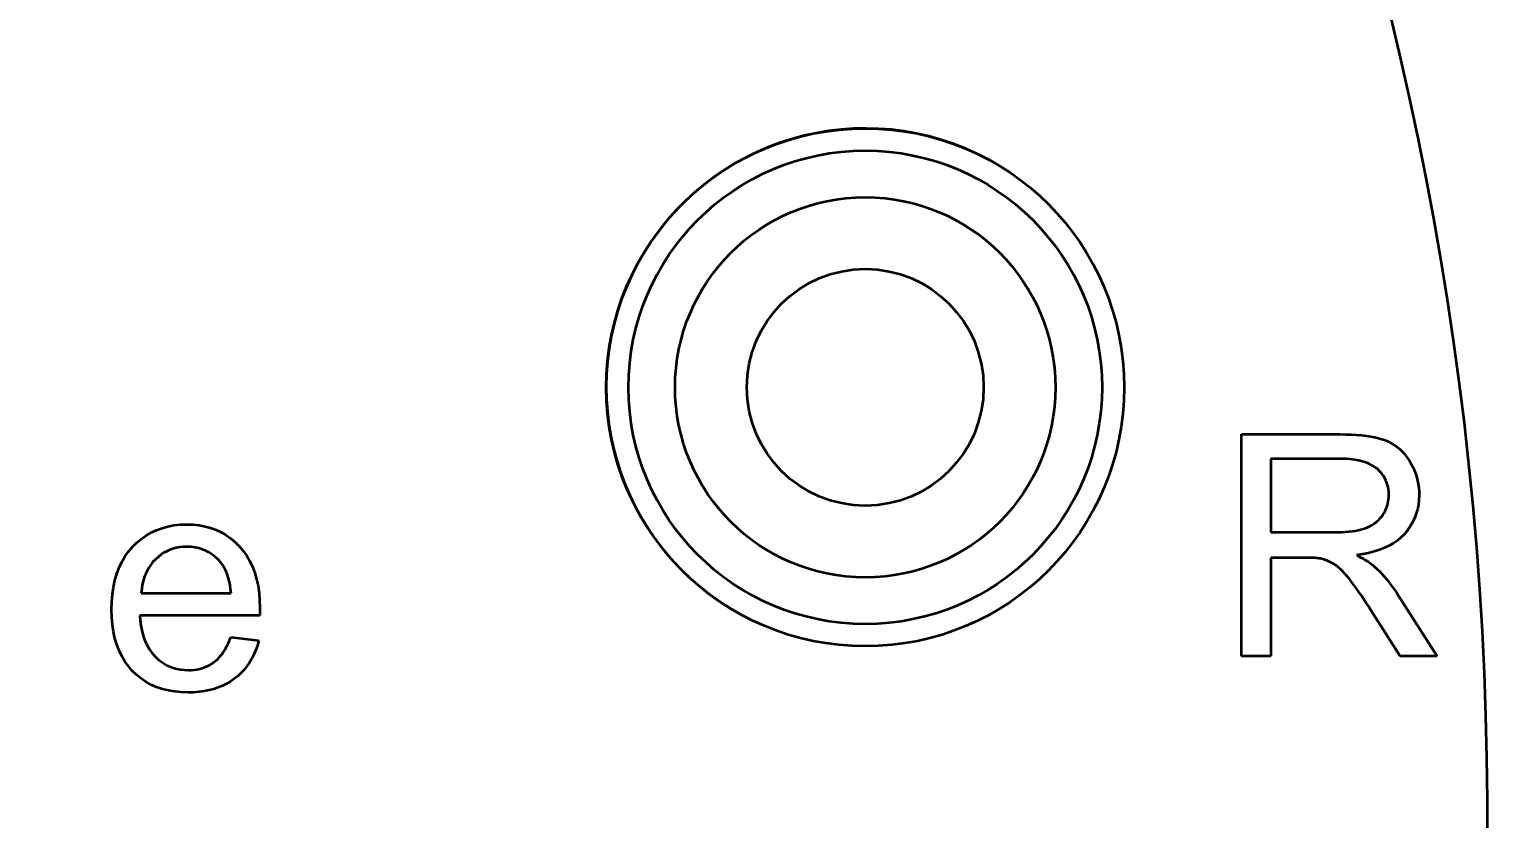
# Model space of a CAD drawing. Extents: x 23 to 417, y 3 to 294.
# Drawn here: x 391.512 to 396.46, y 211.981 to 214.649 of the extents above; entities that cross this region are included whole.
import ezdxf
from ezdxf.enums import TextEntityAlignment as Align

# ---------------------------------------------------------------- set-up
doc = ezdxf.new("R2010")
doc.units = 0
doc.linetypes.add('DASHDOT', pattern=[18.5, 12, -3, 0.5, -3])
doc.layers.get('0').update_dxf_attribs({"lineweight": 13})
doc.styles.get("Standard").update_dxf_attribs({"font": 'isocp.shx'})
doc.dimstyles.get("Standard").update_dxf_attribs({"dimtxt": 2.5, "dimasz": 2.5, "dimexe": 1.25, "dimexo": 0.625, "dimtad": 1, "dimtxsty": 'Standard', "dimcen": 2.5, "dimadec": 0, "dimazin": 0, "dimtfac": 1, "dimtmove": 0, "dimatfit": 0, "dimfxl": 0, "dimarcsym": 0})

# ---------------------------------------------------------------- blocks, each defined once
blk = doc.blocks.new('*D215')
at = {"color": 7, "lineweight": 13}
blk.add_line((369.2633, 239.5531), (395.349, 194.2124), dxfattribs=at)
for points in [[(376.3151, 228.3342), (374.903, 229.7505), (375.4177, 227.8179)], [(393.937, 195.6288), (395.349, 194.2124), (394.8343, 196.145)]]:
    blk.add_lwpolyline(points, dxfattribs=at)
for s, width, p, p2 in [('%%c', 1.333334, (370.1301, 240.0518), (371.3768, 237.8848)), ('82', 1.338786, (371.8755, 237.0181), (374.0621, 233.2175))]:
    blk.add_text(s, height=2.5, rotation=299.9129, dxfattribs=dict(at, width=width)).set_placement(p, p2, align=Align.FIT)
blk = doc.blocks.new('*D216')
at = {"color": 7, "lineweight": 13}
blk.add_line((363.2339, 234.8367), (397.923, 198.6215), dxfattribs=at)
for points in [[(374.0392, 224.3044), (372.3291, 225.3414), (373.2916, 223.5883)], [(396.2128, 199.6586), (397.923, 198.6215), (396.9605, 200.3747)]]:
    blk.add_lwpolyline(points, dxfattribs=at)
for s, width, p, p2 in [('%%c', 1.333334, (363.9561, 235.5285), (365.6854, 233.7231)), ('74', 1.299177, (366.3771, 233.0009), (369.4101, 229.8344))]:
    blk.add_text(s, height=2.5, rotation=313.7669, dxfattribs=dict(at, width=width)).set_placement(p, p2, align=Align.FIT)
blk = doc.blocks.new('BLOCK4529')
at = {"color": 7, "lineweight": 35, "ltscale": 0.0375}
blk.add_line((20.9638, 1.0976), (20.9638, 2.5976), dxfattribs=at)
at = {"color": 7, "lineweight": 35, "ltscale": 0.016627}
blk.add_line((20.9638, 2.5976), (21.6289, 2.5976), dxfattribs=at)
at = {"color": 7, "lineweight": 35, "ltscale": 0.0009789}
blk.add_line((21.6289, 2.5976), (21.668, 2.5972), dxfattribs=at)
at = {"color": 7, "lineweight": 35, "ltscale": 0.0009309}
blk.add_line((21.668, 2.5972), (21.7052, 2.596), dxfattribs=at)
at = {"color": 7, "lineweight": 35, "ltscale": 0.00088416}
blk.add_line((21.7052, 2.596), (21.7405, 2.594), dxfattribs=at)
at = {"color": 7, "lineweight": 35, "ltscale": 0.000837289}
blk.add_line((21.7405, 2.594), (21.7739, 2.5911), dxfattribs=at)
at = {"color": 7, "lineweight": 35, "ltscale": 0.000791796}
blk.add_line((21.7739, 2.5911), (21.8054, 2.5875), dxfattribs=at)
at = {"color": 7, "lineweight": 35, "ltscale": 0.000746509}
blk.add_line((21.8054, 2.5875), (21.8349, 2.5831), dxfattribs=at)
at = {"color": 7, "lineweight": 35, "ltscale": 0.000702441}
blk.add_line((21.8349, 2.5831), (21.8625, 2.5778), dxfattribs=at)
at = {"color": 7, "lineweight": 35, "ltscale": 0.000659646}
blk.add_line((21.8625, 2.5778), (21.8882, 2.5718), dxfattribs=at)
at = {"color": 7, "lineweight": 35, "ltscale": 0.000618256}
blk.add_line((21.8882, 2.5718), (21.9119, 2.5649), dxfattribs=at)
at = {"color": 7, "lineweight": 35, "ltscale": 0.00057874}
blk.add_line((21.9119, 2.5649), (21.9338, 2.5572), dxfattribs=at)
at = {"color": 7, "lineweight": 35, "ltscale": 0.000555504}
blk.add_line((21.9338, 2.5572), (21.9542, 2.5485), dxfattribs=at)
at = {"color": 7, "lineweight": 35, "ltscale": 0.000549822}
blk.add_line((21.9542, 2.5485), (21.9738, 2.5386), dxfattribs=at)
at = {"color": 7, "lineweight": 35, "ltscale": 0.000546225}
blk.add_line((21.9738, 2.5386), (21.9926, 2.5274), dxfattribs=at)
at = {"color": 7, "lineweight": 35, "ltscale": 0.000545589}
blk.add_line((21.9926, 2.5274), (22.0106, 2.515), dxfattribs=at)
at = {"color": 7, "lineweight": 35, "ltscale": 0.000546897}
blk.add_line((22.0106, 2.515), (22.0276, 2.5013), dxfattribs=at)
at = {"color": 7, "lineweight": 35, "ltscale": 0.000551353}
blk.add_line((22.0276, 2.5013), (22.0439, 2.4864), dxfattribs=at)
at = {"color": 7, "lineweight": 35, "ltscale": 0.00055768}
blk.add_line((22.0439, 2.4864), (22.0593, 2.4703), dxfattribs=at)
at = {"color": 7, "lineweight": 35, "ltscale": 0.012406}
blk.add_line((21.1623, 2.4319), (21.1623, 1.9356), dxfattribs=at)
at = {"color": 7, "lineweight": 35, "ltscale": 0.011869}
blk.add_line((21.6371, 2.4319), (21.1623, 2.4319), dxfattribs=at)
at = {"color": 7, "lineweight": 35, "ltscale": 0.000811582}
blk.add_line((21.6695, 2.4312), (21.6371, 2.4319), dxfattribs=at)
at = {"color": 7, "lineweight": 35, "ltscale": 0.000768478}
blk.add_line((21.7002, 2.4291), (21.6695, 2.4312), dxfattribs=at)
at = {"color": 7, "lineweight": 35, "ltscale": 0.000727163}
blk.add_line((21.7291, 2.4257), (21.7002, 2.4291), dxfattribs=at)
at = {"color": 7, "lineweight": 35, "ltscale": 0.000687678}
blk.add_line((21.7561, 2.4209), (21.7291, 2.4257), dxfattribs=at)
at = {"color": 7, "lineweight": 35, "ltscale": 0.000650983}
blk.add_line((21.7814, 2.4147), (21.7561, 2.4209), dxfattribs=at)
at = {"color": 7, "lineweight": 35, "ltscale": 0.000617318}
blk.add_line((21.805, 2.4072), (21.7814, 2.4147), dxfattribs=at)
at = {"color": 7, "lineweight": 35, "ltscale": 0.000586903}
blk.add_line((21.8267, 2.3983), (21.805, 2.4072), dxfattribs=at)
at = {"color": 7, "lineweight": 35, "ltscale": 0.000560456}
blk.add_line((21.8466, 2.388), (21.8267, 2.3983), dxfattribs=at)
at = {"color": 7, "lineweight": 35, "ltscale": 0.000538826}
blk.add_line((21.8647, 2.3763), (21.8466, 2.388), dxfattribs=at)
at = {"color": 7, "lineweight": 35, "ltscale": 0.000522828}
blk.add_line((21.8811, 2.3633), (21.8647, 2.3763), dxfattribs=at)
at = {"color": 7, "lineweight": 35, "ltscale": 0.000566984}
blk.add_line((22.0593, 2.4703), (22.0739, 2.4529), dxfattribs=at)
at = {"color": 7, "lineweight": 35, "ltscale": 0.000578234}
blk.add_line((22.0739, 2.4529), (22.0877, 2.4343), dxfattribs=at)
at = {"color": 7, "lineweight": 35, "ltscale": 0.000591783}
blk.add_line((22.0877, 2.4343), (22.1006, 2.4145), dxfattribs=at)
at = {"color": 7, "lineweight": 35, "ltscale": 0.000595864}
blk.add_line((22.1006, 2.4145), (22.1124, 2.3938), dxfattribs=at)
at = {"color": 7, "lineweight": 35, "ltscale": 0.00059095}
blk.add_line((22.1124, 2.3938), (22.123, 2.3727), dxfattribs=at)
at = {"color": 7, "lineweight": 35, "ltscale": 0.000508572}
blk.add_line((21.8958, 2.3492), (21.8811, 2.3633), dxfattribs=at)
at = {"color": 7, "lineweight": 35, "ltscale": 0.000495364}
blk.add_line((21.9089, 2.3344), (21.8958, 2.3492), dxfattribs=at)
at = {"color": 7, "lineweight": 35, "ltscale": 0.000486145}
blk.add_line((21.9205, 2.3188), (21.9089, 2.3344), dxfattribs=at)
at = {"color": 7, "lineweight": 35, "ltscale": 0.000479848}
blk.add_line((21.9305, 2.3024), (21.9205, 2.3188), dxfattribs=at)
at = {"color": 7, "lineweight": 35, "ltscale": 0.000477838}
blk.add_line((21.939, 2.2853), (21.9305, 2.3024), dxfattribs=at)
at = {"color": 7, "lineweight": 35, "ltscale": 0.000479238}
blk.add_line((21.946, 2.2674), (21.939, 2.2853), dxfattribs=at)
at = {"color": 7, "lineweight": 35, "ltscale": 0.000586845}
blk.add_line((22.123, 2.3727), (22.1324, 2.3511), dxfattribs=at)
at = {"color": 7, "lineweight": 35, "ltscale": 0.000585616}
blk.add_line((22.1324, 2.3511), (22.1405, 2.3292), dxfattribs=at)
at = {"color": 7, "lineweight": 35, "ltscale": 0.000585716}
blk.add_line((22.1405, 2.3292), (22.1474, 2.3068), dxfattribs=at)
at = {"color": 7, "lineweight": 35, "ltscale": 0.000587692}
blk.add_line((22.1474, 2.3068), (22.153, 2.2839), dxfattribs=at)
at = {"color": 7, "lineweight": 35, "ltscale": 0.000591499}
blk.add_line((22.153, 2.2839), (22.1573, 2.2607), dxfattribs=at)
at = {"color": 7, "lineweight": 35, "ltscale": 0.000485063}
blk.add_line((21.9514, 2.2488), (21.946, 2.2674), dxfattribs=at)
at = {"color": 7, "lineweight": 35, "ltscale": 0.00049436}
blk.add_line((21.9552, 2.2294), (21.9514, 2.2488), dxfattribs=at)
at = {"color": 7, "lineweight": 35, "ltscale": 0.000506876}
blk.add_line((21.9576, 2.2092), (21.9552, 2.2294), dxfattribs=at)
at = {"color": 7, "lineweight": 35, "ltscale": 0.000522948}
blk.add_line((21.9583, 2.1883), (21.9576, 2.2092), dxfattribs=at)
at = {"color": 7, "lineweight": 35, "ltscale": 0.000361011}
blk.add_line((21.9579, 2.1739), (21.9583, 2.1883), dxfattribs=at)
at = {"color": 7, "lineweight": 35, "ltscale": 0.000597192}
blk.add_line((22.1573, 2.2607), (22.1605, 2.237), dxfattribs=at)
at = {"color": 7, "lineweight": 35, "ltscale": 0.000604923}
blk.add_line((22.1605, 2.237), (22.1624, 2.2129), dxfattribs=at)
at = {"color": 7, "lineweight": 35, "ltscale": 0.000786253}
blk.add_line((22.163, 2.1883), (22.1619, 2.1569), dxfattribs=at)
at = {"color": 7, "lineweight": 35, "ltscale": 0.000613599}
blk.add_line((22.1624, 2.2129), (22.163, 2.1883), dxfattribs=at)
at = {"color": 7, "lineweight": 35, "ltscale": 0.00036025}
blk.add_line((21.926, 2.0663), (21.9328, 2.079), dxfattribs=at)
at = {"color": 7, "lineweight": 35, "ltscale": 0.000355692}
blk.add_line((21.9328, 2.079), (21.9388, 2.0919), dxfattribs=at)
at = {"color": 7, "lineweight": 35, "ltscale": 0.000353131}
blk.add_line((21.9388, 2.0919), (21.944, 2.105), dxfattribs=at)
at = {"color": 7, "lineweight": 35, "ltscale": 0.000351387}
blk.add_line((21.944, 2.105), (21.9484, 2.1184), dxfattribs=at)
at = {"color": 7, "lineweight": 35, "ltscale": 0.000350775}
blk.add_line((21.9484, 2.1184), (21.9519, 2.1319), dxfattribs=at)
at = {"color": 7, "lineweight": 35, "ltscale": 0.000351108}
blk.add_line((21.9519, 2.1319), (21.9547, 2.1457), dxfattribs=at)
at = {"color": 7, "lineweight": 35, "ltscale": 0.000353352}
blk.add_line((21.9547, 2.1457), (21.9567, 2.1597), dxfattribs=at)
at = {"color": 7, "lineweight": 35, "ltscale": 0.000356396}
blk.add_line((21.9567, 2.1597), (21.9579, 2.1739), dxfattribs=at)
at = {"color": 7, "lineweight": 35, "ltscale": 0.000732949}
blk.add_line((22.1537, 2.0971), (22.1464, 2.0687), dxfattribs=at)
at = {"color": 7, "lineweight": 35, "ltscale": 0.000746759}
blk.add_line((22.1588, 2.1265), (22.1537, 2.0971), dxfattribs=at)
at = {"color": 7, "lineweight": 35, "ltscale": 0.00076421}
blk.add_line((22.1619, 2.1569), (22.1588, 2.1265), dxfattribs=at)
at = {"color": 7, "lineweight": 35, "ltscale": 0.001038}
blk.add_line((13.7086, 1.9751), (13.7494, 1.9826), dxfattribs=at)
at = {"color": 7, "lineweight": 35, "ltscale": 0.001068}
blk.add_line((13.7494, 1.9826), (13.7919, 1.9872), dxfattribs=at)
at = {"color": 7, "lineweight": 35, "ltscale": 0.001105}
for p, q in [((13.7919, 1.9872), (13.8361, 1.9887)), ((13.3635, 1.1762), (13.351, 1.2185))]:
    blk.add_line(p, q, dxfattribs=at)
at = {"color": 7, "lineweight": 35, "ltscale": 0.00107}
blk.add_line((13.8361, 1.9887), (13.8789, 1.9872), dxfattribs=at)
at = {"color": 7, "lineweight": 35, "ltscale": 0.001036}
blk.add_line((13.8789, 1.9872), (13.9201, 1.9828), dxfattribs=at)
at = {"color": 7, "lineweight": 35, "ltscale": 0.001007}
blk.add_line((13.9201, 1.9828), (13.9597, 1.9753), dxfattribs=at)
at = {"color": 7, "lineweight": 35, "ltscale": 0.000383866}
blk.add_line((21.831, 1.9764), (21.8445, 1.9837), dxfattribs=at)
at = {"color": 7, "lineweight": 35, "ltscale": 0.000376713}
blk.add_line((21.8445, 1.9837), (21.8573, 1.9917), dxfattribs=at)
at = {"color": 7, "lineweight": 35, "ltscale": 0.000370856}
blk.add_line((21.8573, 1.9917), (21.8693, 2.0003), dxfattribs=at)
at = {"color": 7, "lineweight": 35, "ltscale": 0.000366303}
blk.add_line((21.8693, 2.0003), (21.8806, 2.0097), dxfattribs=at)
at = {"color": 7, "lineweight": 35, "ltscale": 0.000364}
blk.add_line((21.8806, 2.0097), (21.8912, 2.0197), dxfattribs=at)
at = {"color": 7, "lineweight": 35, "ltscale": 0.000363142}
blk.add_line((21.8912, 2.0197), (21.901, 2.0304), dxfattribs=at)
at = {"color": 7, "lineweight": 35, "ltscale": 0.000363713}
blk.add_line((21.901, 2.0304), (21.9101, 2.0418), dxfattribs=at)
at = {"color": 7, "lineweight": 35, "ltscale": 0.000366239}
blk.add_line((21.9101, 2.0418), (21.9184, 2.0538), dxfattribs=at)
at = {"color": 7, "lineweight": 35, "ltscale": 0.000365122}
blk.add_line((21.9184, 2.0538), (21.926, 2.0663), dxfattribs=at)
at = {"color": 7, "lineweight": 35, "ltscale": 0.000723009}
blk.add_line((22.1123, 1.9894), (22.0968, 1.965), dxfattribs=at)
at = {"color": 7, "lineweight": 35, "ltscale": 0.000718386}
blk.add_line((22.1258, 2.0149), (22.1123, 1.9894), dxfattribs=at)
at = {"color": 7, "lineweight": 35, "ltscale": 0.000718543}
blk.add_line((22.1371, 2.0412), (22.1258, 2.0149), dxfattribs=at)
at = {"color": 7, "lineweight": 35, "ltscale": 0.00072392}
blk.add_line((22.1464, 2.0687), (22.1371, 2.0412), dxfattribs=at)
at = {"color": 7, "lineweight": 35, "ltscale": 0.001003}
blk.add_line((13.4989, 1.866), (13.5296, 1.8918), dxfattribs=at)
at = {"color": 7, "lineweight": 35, "ltscale": 0.000990124}
blk.add_line((13.5296, 1.8918), (13.5621, 1.9145), dxfattribs=at)
at = {"color": 7, "lineweight": 35, "ltscale": 0.000984748}
blk.add_line((13.5621, 1.9145), (13.5962, 1.9342), dxfattribs=at)
at = {"color": 7, "lineweight": 35, "ltscale": 0.00098679}
blk.add_line((13.5962, 1.9342), (13.632, 1.9508), dxfattribs=at)
at = {"color": 7, "lineweight": 35, "ltscale": 0.000996884}
blk.add_line((13.632, 1.9508), (13.6695, 1.9645), dxfattribs=at)
at = {"color": 7, "lineweight": 35, "ltscale": 0.001014}
blk.add_line((13.6695, 1.9645), (13.7086, 1.9751), dxfattribs=at)
at = {"color": 7, "lineweight": 35, "ltscale": 0.000984732}
blk.add_line((13.9597, 1.9753), (13.9977, 1.965), dxfattribs=at)
at = {"color": 7, "lineweight": 35, "ltscale": 0.000969445}
blk.add_line((13.9977, 1.965), (14.0341, 1.9516), dxfattribs=at)
at = {"color": 7, "lineweight": 35, "ltscale": 0.000961468}
blk.add_line((14.0341, 1.9516), (14.0689, 1.9353), dxfattribs=at)
at = {"color": 7, "lineweight": 35, "ltscale": 0.000959957}
blk.add_line((14.0689, 1.9353), (14.1021, 1.916), dxfattribs=at)
at = {"color": 7, "lineweight": 35, "ltscale": 0.000966484}
blk.add_line((14.1021, 1.916), (14.1337, 1.8937), dxfattribs=at)
at = {"color": 7, "lineweight": 35, "ltscale": 0.000980418}
blk.add_line((14.1337, 1.8937), (14.1638, 1.8685), dxfattribs=at)
at = {"color": 7, "lineweight": 35, "ltscale": 0.010667}
blk.add_line((21.1623, 1.9356), (21.589, 1.9356), dxfattribs=at)
at = {"color": 7, "lineweight": 35, "ltscale": 0.000665685}
blk.add_line((21.589, 1.9356), (21.6156, 1.9359), dxfattribs=at)
at = {"color": 7, "lineweight": 35, "ltscale": 0.000636284}
blk.add_line((21.6156, 1.9359), (21.641, 1.9367), dxfattribs=at)
at = {"color": 7, "lineweight": 35, "ltscale": 0.000607165}
blk.add_line((21.641, 1.9367), (21.6653, 1.9381), dxfattribs=at)
at = {"color": 7, "lineweight": 35, "ltscale": 0.00057887}
blk.add_line((21.6653, 1.9381), (21.6883, 1.9401), dxfattribs=at)
at = {"color": 7, "lineweight": 35, "ltscale": 0.000550306}
blk.add_line((21.6883, 1.9401), (21.7102, 1.9426), dxfattribs=at)
at = {"color": 7, "lineweight": 35, "ltscale": 0.000523037}
blk.add_line((21.7102, 1.9426), (21.7309, 1.9457), dxfattribs=at)
at = {"color": 7, "lineweight": 35, "ltscale": 0.000495977}
blk.add_line((21.7309, 1.9457), (21.7504, 1.9494), dxfattribs=at)
at = {"color": 7, "lineweight": 35, "ltscale": 0.000470179}
blk.add_line((21.7504, 1.9494), (21.7687, 1.9536), dxfattribs=at)
at = {"color": 7, "lineweight": 35, "ltscale": 0.000444343}
blk.add_line((21.7687, 1.9536), (21.7858, 1.9584), dxfattribs=at)
at = {"color": 7, "lineweight": 35, "ltscale": 0.000420513}
blk.add_line((21.7858, 1.9584), (21.8018, 1.9637), dxfattribs=at)
at = {"color": 7, "lineweight": 35, "ltscale": 0.000403224}
blk.add_line((21.8018, 1.9637), (21.8168, 1.9697), dxfattribs=at)
at = {"color": 7, "lineweight": 35, "ltscale": 0.000392688}
blk.add_line((21.8168, 1.9697), (21.831, 1.9764), dxfattribs=at)
at = {"color": 7, "lineweight": 35, "ltscale": 0.00077403}
blk.add_line((22.0378, 1.8981), (22.0138, 1.8786), dxfattribs=at)
at = {"color": 7, "lineweight": 35, "ltscale": 0.000758328}
blk.add_line((22.0596, 1.9192), (22.0378, 1.8981), dxfattribs=at)
at = {"color": 7, "lineweight": 35, "ltscale": 0.000744736}
blk.add_line((22.0793, 1.9416), (22.0596, 1.9192), dxfattribs=at)
at = {"color": 7, "lineweight": 35, "ltscale": 0.000731285}
blk.add_line((22.0968, 1.965), (22.0793, 1.9416), dxfattribs=at)
at = {"color": 7, "lineweight": 35, "ltscale": 0.00104}
blk.add_line((13.419, 1.7718), (13.443, 1.8057), dxfattribs=at)
at = {"color": 7, "lineweight": 35, "ltscale": 0.001035}
blk.add_line((13.443, 1.8057), (13.4698, 1.8373), dxfattribs=at)
at = {"color": 7, "lineweight": 35, "ltscale": 0.001023}
blk.add_line((13.4698, 1.8373), (13.4989, 1.866), dxfattribs=at)
at = {"color": 7, "lineweight": 35, "ltscale": 0.000586514}
blk.add_line((13.661, 1.7829), (13.6425, 1.7685), dxfattribs=at)
at = {"color": 7, "lineweight": 35, "ltscale": 0.000578532}
blk.add_line((13.6803, 1.7956), (13.661, 1.7829), dxfattribs=at)
at = {"color": 7, "lineweight": 35, "ltscale": 0.000573962}
blk.add_line((13.7005, 1.8067), (13.6803, 1.7956), dxfattribs=at)
at = {"color": 7, "lineweight": 35, "ltscale": 0.000572737}
blk.add_line((13.7214, 1.816), (13.7005, 1.8067), dxfattribs=at)
at = {"color": 7, "lineweight": 35, "ltscale": 0.00057622}
blk.add_line((13.7431, 1.8237), (13.7214, 1.816), dxfattribs=at)
at = {"color": 7, "lineweight": 35, "ltscale": 0.000582736}
blk.add_line((13.7657, 1.8296), (13.7431, 1.8237), dxfattribs=at)
at = {"color": 7, "lineweight": 35, "ltscale": 0.000593575}
blk.add_line((13.789, 1.8339), (13.7657, 1.8296), dxfattribs=at)
at = {"color": 7, "lineweight": 35, "ltscale": 0.000607598}
blk.add_line((13.8132, 1.8364), (13.789, 1.8339), dxfattribs=at)
at = {"color": 7, "lineweight": 35, "ltscale": 0.000624427}
blk.add_line((13.8382, 1.8373), (13.8132, 1.8364), dxfattribs=at)
at = {"color": 7, "lineweight": 35, "ltscale": 0.000688303}
blk.add_line((13.8657, 1.8362), (13.8382, 1.8373), dxfattribs=at)
at = {"color": 7, "lineweight": 35, "ltscale": 0.000666637}
blk.add_line((13.8921, 1.833), (13.8657, 1.8362), dxfattribs=at)
at = {"color": 7, "lineweight": 35, "ltscale": 0.000649318}
blk.add_line((13.9176, 1.8277), (13.8921, 1.833), dxfattribs=at)
at = {"color": 7, "lineweight": 35, "ltscale": 0.000637388}
blk.add_line((13.942, 1.8202), (13.9176, 1.8277), dxfattribs=at)
at = {"color": 7, "lineweight": 35, "ltscale": 0.000630907}
blk.add_line((13.9653, 1.8107), (13.942, 1.8202), dxfattribs=at)
at = {"color": 7, "lineweight": 35, "ltscale": 0.000629453}
blk.add_line((13.9876, 1.799), (13.9653, 1.8107), dxfattribs=at)
at = {"color": 7, "lineweight": 35, "ltscale": 0.000634094}
blk.add_line((14.0088, 1.7851), (13.9876, 1.799), dxfattribs=at)
at = {"color": 7, "lineweight": 35, "ltscale": 0.000643678}
blk.add_line((14.0291, 1.7692), (14.0088, 1.7851), dxfattribs=at)
at = {"color": 7, "lineweight": 35, "ltscale": 0.001}
blk.add_line((14.1638, 1.8685), (14.1922, 1.8403), dxfattribs=at)
at = {"color": 7, "lineweight": 35, "ltscale": 0.001013}
blk.add_line((14.1922, 1.8403), (14.2184, 1.8095), dxfattribs=at)
at = {"color": 7, "lineweight": 35, "ltscale": 0.001019}
blk.add_line((14.2184, 1.8095), (14.2419, 1.7762), dxfattribs=at)
at = {"color": 7, "lineweight": 35, "ltscale": 0.001065}
blk.add_line((21.7824, 1.7868), (21.7404, 1.7801), dxfattribs=at)
at = {"color": 7, "lineweight": 35, "ltscale": 0.001017}
blk.add_line((21.8222, 1.7951), (21.7824, 1.7868), dxfattribs=at)
at = {"color": 7, "lineweight": 35, "ltscale": 0.000971094}
blk.add_line((21.8598, 1.8051), (21.8222, 1.7951), dxfattribs=at)
at = {"color": 7, "lineweight": 35, "ltscale": 0.000928162}
blk.add_line((21.8951, 1.8166), (21.8598, 1.8051), dxfattribs=at)
at = {"color": 7, "lineweight": 35, "ltscale": 0.000889001}
blk.add_line((21.9281, 1.8297), (21.8951, 1.8166), dxfattribs=at)
at = {"color": 7, "lineweight": 35, "ltscale": 0.000853481}
blk.add_line((21.959, 1.8444), (21.9281, 1.8297), dxfattribs=at)
at = {"color": 7, "lineweight": 35, "ltscale": 0.000821687}
blk.add_line((21.9875, 1.8607), (21.959, 1.8444), dxfattribs=at)
at = {"color": 7, "lineweight": 35, "ltscale": 0.000795434}
blk.add_line((22.0138, 1.8786), (21.9875, 1.8607), dxfattribs=at)
at = {"color": 7, "lineweight": 35, "ltscale": 0.001104}
blk.add_line((13.3639, 1.6551), (13.3795, 1.6965), dxfattribs=at)
at = {"color": 7, "lineweight": 35, "ltscale": 0.001075}
blk.add_line((13.3795, 1.6965), (13.3978, 1.7354), dxfattribs=at)
at = {"color": 7, "lineweight": 35, "ltscale": 0.001053}
blk.add_line((13.3978, 1.7354), (13.419, 1.7718), dxfattribs=at)
at = {"color": 7, "lineweight": 35, "ltscale": 0.000603173}
blk.add_line((13.5799, 1.6962), (13.568, 1.6752), dxfattribs=at)
at = {"color": 7, "lineweight": 35, "ltscale": 0.000599173}
blk.add_line((13.5933, 1.7161), (13.5799, 1.6962), dxfattribs=at)
at = {"color": 7, "lineweight": 35, "ltscale": 0.000598969}
blk.add_line((13.6083, 1.7348), (13.5933, 1.7161), dxfattribs=at)
at = {"color": 7, "lineweight": 35, "ltscale": 0.000602876}
blk.add_line((13.6248, 1.7523), (13.6083, 1.7348), dxfattribs=at)
at = {"color": 7, "lineweight": 35, "ltscale": 0.000598662}
blk.add_line((13.6425, 1.7685), (13.6248, 1.7523), dxfattribs=at)
at = {"color": 7, "lineweight": 35, "ltscale": 0.000658701}
blk.add_line((14.0482, 1.7511), (14.0291, 1.7692), dxfattribs=at)
at = {"color": 7, "lineweight": 35, "ltscale": 0.000678857}
blk.add_line((14.0663, 1.7309), (14.0482, 1.7511), dxfattribs=at)
at = {"color": 7, "lineweight": 35, "ltscale": 0.000453127}
blk.add_line((14.0773, 1.7165), (14.0663, 1.7309), dxfattribs=at)
at = {"color": 7, "lineweight": 35, "ltscale": 0.000468245}
blk.add_line((14.0875, 1.7007), (14.0773, 1.7165), dxfattribs=at)
at = {"color": 7, "lineweight": 35, "ltscale": 0.000486227}
blk.add_line((14.0967, 1.6836), (14.0875, 1.7007), dxfattribs=at)
at = {"color": 7, "lineweight": 35, "ltscale": 0.000507294}
blk.add_line((14.105, 1.665), (14.0967, 1.6836), dxfattribs=at)
at = {"color": 7, "lineweight": 35, "ltscale": 0.001032}
blk.add_line((14.2419, 1.7762), (14.2626, 1.7405), dxfattribs=at)
at = {"color": 7, "lineweight": 35, "ltscale": 0.001054}
blk.add_line((14.2626, 1.7405), (14.2806, 1.7023), dxfattribs=at)
at = {"color": 7, "lineweight": 35, "ltscale": 0.001082}
blk.add_line((14.2806, 1.7023), (14.2958, 1.6618), dxfattribs=at)
at = {"color": 7, "lineweight": 35, "ltscale": 0.016652}
blk.add_line((21.1623, 1.7637), (21.1623, 1.0976), dxfattribs=at)
at = {"color": 7, "lineweight": 35, "ltscale": 0.005755}
blk.add_line((21.3925, 1.7637), (21.1623, 1.7637), dxfattribs=at)
at = {"color": 7, "lineweight": 35, "ltscale": 0.000373078}
blk.add_line((21.4074, 1.7636), (21.3925, 1.7637), dxfattribs=at)
at = {"color": 7, "lineweight": 35, "ltscale": 0.000351366}
blk.add_line((21.4215, 1.7634), (21.4074, 1.7636), dxfattribs=at)
at = {"color": 7, "lineweight": 35, "ltscale": 0.000330102}
blk.add_line((21.4347, 1.7631), (21.4215, 1.7634), dxfattribs=at)
at = {"color": 7, "lineweight": 35, "ltscale": 0.000308881}
blk.add_line((21.447, 1.7626), (21.4347, 1.7631), dxfattribs=at)
at = {"color": 7, "lineweight": 35, "ltscale": 0.000287672}
blk.add_line((21.4585, 1.7619), (21.447, 1.7626), dxfattribs=at)
at = {"color": 7, "lineweight": 35, "ltscale": 0.000266266}
blk.add_line((21.4691, 1.7611), (21.4585, 1.7619), dxfattribs=at)
at = {"color": 7, "lineweight": 35, "ltscale": 0.000244856}
blk.add_line((21.4789, 1.7602), (21.4691, 1.7611), dxfattribs=at)
at = {"color": 7, "lineweight": 35, "ltscale": 0.000224372}
blk.add_line((21.4878, 1.7591), (21.4789, 1.7602), dxfattribs=at)
at = {"color": 7, "lineweight": 35, "ltscale": 0.000203326}
blk.add_line((21.4958, 1.7579), (21.4878, 1.7591), dxfattribs=at)
at = {"color": 7, "lineweight": 35, "ltscale": 0.000182486}
blk.add_line((21.503, 1.7566), (21.4958, 1.7579), dxfattribs=at)
at = {"color": 7, "lineweight": 35, "ltscale": 0.000237886}
blk.add_line((21.5122, 1.7541), (21.503, 1.7566), dxfattribs=at)
at = {"color": 7, "lineweight": 35, "ltscale": 0.00023918}
blk.add_line((21.5214, 1.7513), (21.5122, 1.7541), dxfattribs=at)
at = {"color": 7, "lineweight": 35, "ltscale": 0.000241382}
blk.add_line((21.5305, 1.7482), (21.5214, 1.7513), dxfattribs=at)
at = {"color": 7, "lineweight": 35, "ltscale": 0.000243308}
blk.add_line((21.5396, 1.7448), (21.5305, 1.7482), dxfattribs=at)
at = {"color": 7, "lineweight": 35, "ltscale": 0.000246345}
blk.add_line((21.5487, 1.7409), (21.5396, 1.7448), dxfattribs=at)
at = {"color": 7, "lineweight": 35, "ltscale": 0.000248685}
blk.add_line((21.5577, 1.7368), (21.5487, 1.7409), dxfattribs=at)
at = {"color": 7, "lineweight": 35, "ltscale": 0.000251971}
blk.add_line((21.5667, 1.7323), (21.5577, 1.7368), dxfattribs=at)
at = {"color": 7, "lineweight": 35, "ltscale": 0.000255189}
blk.add_line((21.5757, 1.7274), (21.5667, 1.7323), dxfattribs=at)
at = {"color": 7, "lineweight": 35, "ltscale": 0.000258963}
blk.add_line((21.5847, 1.7222), (21.5757, 1.7274), dxfattribs=at)
at = {"color": 7, "lineweight": 35, "ltscale": 0.000262503}
blk.add_line((21.5936, 1.7166), (21.5847, 1.7222), dxfattribs=at)
at = {"color": 7, "lineweight": 35, "ltscale": 0.000273097}
blk.add_line((21.6026, 1.7105), (21.5936, 1.7166), dxfattribs=at)
at = {"color": 7, "lineweight": 35, "ltscale": 0.000290529}
blk.add_line((21.6118, 1.7035), (21.6026, 1.7105), dxfattribs=at)
at = {"color": 7, "lineweight": 35, "ltscale": 0.000307996}
blk.add_line((21.6213, 1.6956), (21.6118, 1.7035), dxfattribs=at)
at = {"color": 7, "lineweight": 35, "ltscale": 0.000327118}
blk.add_line((21.6311, 1.6868), (21.6213, 1.6956), dxfattribs=at)
at = {"color": 7, "lineweight": 35, "ltscale": 0.000345871}
blk.add_line((21.641, 1.6773), (21.6311, 1.6868), dxfattribs=at)
at = {"color": 7, "lineweight": 35, "ltscale": 0.000428386}
blk.add_line((21.7404, 1.7801), (21.7558, 1.7725), dxfattribs=at)
at = {"color": 7, "lineweight": 35, "ltscale": 0.000411511}
blk.add_line((21.7558, 1.7725), (21.7704, 1.765), dxfattribs=at)
at = {"color": 7, "lineweight": 35, "ltscale": 0.000394142}
blk.add_line((21.7704, 1.765), (21.7843, 1.7575), dxfattribs=at)
at = {"color": 7, "lineweight": 35, "ltscale": 0.000377615}
blk.add_line((21.7843, 1.7575), (21.7974, 1.75), dxfattribs=at)
at = {"color": 7, "lineweight": 35, "ltscale": 0.000360819}
blk.add_line((21.7974, 1.75), (21.8097, 1.7425), dxfattribs=at)
at = {"color": 7, "lineweight": 35, "ltscale": 0.000344722}
blk.add_line((21.8097, 1.7425), (21.8213, 1.735), dxfattribs=at)
at = {"color": 7, "lineweight": 35, "ltscale": 0.000328453}
blk.add_line((21.8213, 1.735), (21.8321, 1.7276), dxfattribs=at)
at = {"color": 7, "lineweight": 35, "ltscale": 0.000312959}
blk.add_line((21.8321, 1.7276), (21.8422, 1.7202), dxfattribs=at)
at = {"color": 7, "lineweight": 35, "ltscale": 0.000297587}
blk.add_line((21.8422, 1.7202), (21.8515, 1.7128), dxfattribs=at)
at = {"color": 7, "lineweight": 35, "ltscale": 0.000282635}
blk.add_line((21.8515, 1.7128), (21.8601, 1.7054), dxfattribs=at)
at = {"color": 7, "lineweight": 35, "ltscale": 0.000595283}
blk.add_line((21.8601, 1.7054), (21.8774, 1.689), dxfattribs=at)
at = {"color": 7, "lineweight": 35, "ltscale": 0.000606115}
blk.add_line((21.8774, 1.689), (21.8945, 1.6719), dxfattribs=at)
at = {"color": 7, "lineweight": 35, "ltscale": 0.001182}
blk.add_line((13.3413, 1.5651), (13.3512, 1.6113), dxfattribs=at)
at = {"color": 7, "lineweight": 35, "ltscale": 0.00114}
blk.add_line((13.3512, 1.6113), (13.3639, 1.6551), dxfattribs=at)
at = {"color": 7, "lineweight": 35, "ltscale": 0.000655076}
blk.add_line((13.5416, 1.6054), (13.5359, 1.5798), dxfattribs=at)
at = {"color": 7, "lineweight": 35, "ltscale": 0.000637039}
blk.add_line((13.5489, 1.6298), (13.5416, 1.6054), dxfattribs=at)
at = {"color": 7, "lineweight": 35, "ltscale": 0.000622213}
blk.add_line((13.5577, 1.6531), (13.5489, 1.6298), dxfattribs=at)
at = {"color": 7, "lineweight": 35, "ltscale": 0.000610952}
blk.add_line((13.568, 1.6752), (13.5577, 1.6531), dxfattribs=at)
at = {"color": 7, "lineweight": 35, "ltscale": 0.000530362}
blk.add_line((14.1124, 1.6452), (14.105, 1.665), dxfattribs=at)
at = {"color": 7, "lineweight": 35, "ltscale": 0.000555808}
blk.add_line((14.1189, 1.6239), (14.1124, 1.6452), dxfattribs=at)
at = {"color": 7, "lineweight": 35, "ltscale": 0.000582791}
blk.add_line((14.1245, 1.6013), (14.1189, 1.6239), dxfattribs=at)
at = {"color": 7, "lineweight": 35, "ltscale": 0.000611073}
blk.add_line((14.1292, 1.5773), (14.1245, 1.6013), dxfattribs=at)
at = {"color": 7, "lineweight": 35, "ltscale": 0.001118}
blk.add_line((14.2958, 1.6618), (14.3082, 1.6188), dxfattribs=at)
at = {"color": 7, "lineweight": 35, "ltscale": 0.00116}
blk.add_line((14.3082, 1.6188), (14.3179, 1.5735), dxfattribs=at)
at = {"color": 7, "lineweight": 35, "ltscale": 0.000365002}
blk.add_line((21.6512, 1.6668), (21.641, 1.6773), dxfattribs=at)
at = {"color": 7, "lineweight": 35, "ltscale": 0.000384966}
blk.add_line((21.6617, 1.6555), (21.6512, 1.6668), dxfattribs=at)
at = {"color": 7, "lineweight": 35, "ltscale": 0.000404675}
blk.add_line((21.6723, 1.6433), (21.6617, 1.6555), dxfattribs=at)
at = {"color": 7, "lineweight": 35, "ltscale": 0.000424622}
blk.add_line((21.6832, 1.6303), (21.6723, 1.6433), dxfattribs=at)
at = {"color": 7, "lineweight": 35, "ltscale": 0.000445334}
blk.add_line((21.6943, 1.6164), (21.6832, 1.6303), dxfattribs=at)
at = {"color": 7, "lineweight": 35, "ltscale": 0.000472602}
blk.add_line((21.7059, 1.6014), (21.6943, 1.6164), dxfattribs=at)
at = {"color": 7, "lineweight": 35, "ltscale": 0.000507375}
blk.add_line((21.7181, 1.5852), (21.7059, 1.6014), dxfattribs=at)
at = {"color": 7, "lineweight": 35, "ltscale": 0.000541565}
blk.add_line((21.7309, 1.5677), (21.7181, 1.5852), dxfattribs=at)
at = {"color": 7, "lineweight": 35, "ltscale": 0.000616889}
blk.add_line((21.8945, 1.6719), (21.9115, 1.6539), dxfattribs=at)
at = {"color": 7, "lineweight": 35, "ltscale": 0.000628409}
blk.add_line((21.9115, 1.6539), (21.9282, 1.6352), dxfattribs=at)
at = {"color": 7, "lineweight": 35, "ltscale": 0.000640932}
blk.add_line((21.9282, 1.6352), (21.9448, 1.6156), dxfattribs=at)
at = {"color": 7, "lineweight": 35, "ltscale": 0.00065307}
blk.add_line((21.9448, 1.6156), (21.9611, 1.5952), dxfattribs=at)
at = {"color": 7, "lineweight": 35, "ltscale": 0.00066609}
blk.add_line((21.9611, 1.5952), (21.9774, 1.5741), dxfattribs=at)
at = {"color": 7, "lineweight": 35, "ltscale": 0.001283}
blk.add_line((13.33, 1.4652), (13.3343, 1.5164), dxfattribs=at)
at = {"color": 7, "lineweight": 35, "ltscale": 0.00123}
blk.add_line((13.3343, 1.5164), (13.3413, 1.5651), dxfattribs=at)
at = {"color": 7, "lineweight": 35, "ltscale": 0.000699971}
blk.add_line((13.5318, 1.5531), (13.5292, 1.5252), dxfattribs=at)
at = {"color": 7, "lineweight": 35, "ltscale": 0.015169}
blk.add_line((13.5292, 1.5252), (14.1359, 1.5252), dxfattribs=at)
at = {"color": 7, "lineweight": 35, "ltscale": 0.000676412}
blk.add_line((13.5359, 1.5798), (13.5318, 1.5531), dxfattribs=at)
at = {"color": 7, "lineweight": 35, "ltscale": 0.000641134}
blk.add_line((14.133, 1.5519), (14.1292, 1.5773), dxfattribs=at)
at = {"color": 7, "lineweight": 35, "ltscale": 0.000672616}
blk.add_line((14.1359, 1.5252), (14.133, 1.5519), dxfattribs=at)
at = {"color": 7, "lineweight": 35, "ltscale": 0.001207}
blk.add_line((14.3179, 1.5735), (14.3248, 1.5257), dxfattribs=at)
at = {"color": 7, "lineweight": 35, "ltscale": 0.001259}
blk.add_line((14.3248, 1.5257), (14.3289, 1.4755), dxfattribs=at)
at = {"color": 7, "lineweight": 35, "ltscale": 0.000576495}
blk.add_line((21.7443, 1.5489), (21.7309, 1.5677), dxfattribs=at)
at = {"color": 7, "lineweight": 35, "ltscale": 0.000611354}
blk.add_line((21.7583, 1.5289), (21.7443, 1.5489), dxfattribs=at)
at = {"color": 7, "lineweight": 35, "ltscale": 0.000646094}
blk.add_line((21.7729, 1.5076), (21.7583, 1.5289), dxfattribs=at)
at = {"color": 7, "lineweight": 35, "ltscale": 0.000680831}
blk.add_line((21.7882, 1.485), (21.7729, 1.5076), dxfattribs=at)
at = {"color": 7, "lineweight": 35, "ltscale": 0.000715952}
blk.add_line((21.804, 1.4612), (21.7882, 1.485), dxfattribs=at)
at = {"color": 7, "lineweight": 35, "ltscale": 0.00067899}
blk.add_line((21.9774, 1.5741), (21.9934, 1.5522), dxfattribs=at)
at = {"color": 7, "lineweight": 35, "ltscale": 0.000693038}
blk.add_line((21.9934, 1.5522), (22.0092, 1.5294), dxfattribs=at)
at = {"color": 7, "lineweight": 35, "ltscale": 0.000706634}
blk.add_line((22.0092, 1.5294), (22.0248, 1.5059), dxfattribs=at)
at = {"color": 7, "lineweight": 35, "ltscale": 0.012113}
blk.add_line((22.0248, 1.5059), (22.2857, 1.0976), dxfattribs=at)
at = {"color": 7, "lineweight": 35, "ltscale": 0.001341}
blk.add_line((13.3286, 1.4116), (13.33, 1.4652), dxfattribs=at)
at = {"color": 7, "lineweight": 35, "ltscale": 0.001296}
blk.add_line((13.33, 1.3598), (13.3286, 1.4116), dxfattribs=at)
at = {"color": 7, "lineweight": 35, "ltscale": 0.001316}
blk.add_line((14.3289, 1.4755), (14.3303, 1.4229), dxfattribs=at)
at = {"color": 7, "lineweight": 35, "ltscale": 0.000151508}
blk.add_line((14.3297, 1.3862), (14.3295, 1.3801), dxfattribs=at)
at = {"color": 7, "lineweight": 35, "ltscale": 0.000143101}
blk.add_line((14.3298, 1.3919), (14.3297, 1.3862), dxfattribs=at)
at = {"color": 7, "lineweight": 35, "ltscale": 0.000135068}
blk.add_line((14.33, 1.3973), (14.3298, 1.3919), dxfattribs=at)
at = {"color": 7, "lineweight": 35, "ltscale": 0.000127053}
blk.add_line((14.3301, 1.4024), (14.33, 1.3973), dxfattribs=at)
at = {"color": 7, "lineweight": 35, "ltscale": 0.000118672}
blk.add_line((14.3302, 1.4072), (14.3301, 1.4024), dxfattribs=at)
at = {"color": 7, "lineweight": 35, "ltscale": 0.000102231}
blk.add_line((14.3303, 1.4157), (14.3302, 1.4116), dxfattribs=at)
at = {"color": 7, "lineweight": 35, "ltscale": 0.000110642}
blk.add_line((14.3302, 1.4116), (14.3302, 1.4072), dxfattribs=at)
at = {"color": 7, "lineweight": 35, "ltscale": 8.62008e-05}
blk.add_line((14.3303, 1.4229), (14.3303, 1.4194), dxfattribs=at)
at = {"color": 7, "lineweight": 35, "ltscale": 9.3853e-05}
blk.add_line((14.3303, 1.4194), (14.3303, 1.4157), dxfattribs=at)
at = {"color": 7, "lineweight": 35, "ltscale": 0.000750687}
blk.add_line((21.8205, 1.4361), (21.804, 1.4612), dxfattribs=at)
at = {"color": 7, "lineweight": 35, "ltscale": 0.000785843}
blk.add_line((21.8376, 1.4097), (21.8205, 1.4361), dxfattribs=at)
at = {"color": 7, "lineweight": 35, "ltscale": 0.009246}
blk.add_line((22.0361, 1.0976), (21.8376, 1.4097), dxfattribs=at)
at = {"color": 7, "lineweight": 35, "ltscale": 0.001241}
blk.add_line((13.3342, 1.3103), (13.33, 1.3598), dxfattribs=at)
at = {"color": 7, "lineweight": 35, "ltscale": 0.00119}
blk.add_line((13.3412, 1.2632), (13.3342, 1.3103), dxfattribs=at)
at = {"color": 7, "lineweight": 35, "ltscale": 0.000877231}
blk.add_line((13.5189, 1.3738), (13.5218, 1.3388), dxfattribs=at)
at = {"color": 7, "lineweight": 35, "ltscale": 0.020259}
blk.add_line((14.3293, 1.3738), (13.5189, 1.3738), dxfattribs=at)
at = {"color": 7, "lineweight": 35, "ltscale": 0.000839818}
blk.add_line((13.5218, 1.3388), (13.5263, 1.3055), dxfattribs=at)
at = {"color": 7, "lineweight": 35, "ltscale": 0.00080495}
blk.add_line((13.5263, 1.3055), (13.5323, 1.2739), dxfattribs=at)
at = {"color": 7, "lineweight": 35, "ltscale": 0.000159927}
blk.add_line((14.3295, 1.3801), (14.3293, 1.3738), dxfattribs=at)
at = {"color": 7, "lineweight": 35, "ltscale": 0.001145}
blk.add_line((13.351, 1.2185), (13.3412, 1.2632), dxfattribs=at)
at = {"color": 7, "lineweight": 35, "ltscale": 0.000772816}
blk.add_line((13.5323, 1.2739), (13.5401, 1.2439), dxfattribs=at)
at = {"color": 7, "lineweight": 35, "ltscale": 0.000743953}
blk.add_line((13.5401, 1.2439), (13.5494, 1.2157), dxfattribs=at)
at = {"color": 7, "lineweight": 35, "ltscale": 0.000718451}
blk.add_line((13.5494, 1.2157), (13.5603, 1.1891), dxfattribs=at)
at = {"color": 7, "lineweight": 35, "ltscale": 0.000697255}
blk.add_line((13.5603, 1.1891), (13.5729, 1.1642), dxfattribs=at)
at = {"color": 7, "lineweight": 35, "ltscale": 0.000583635}
blk.add_line((14.1159, 1.1833), (14.1252, 1.2047), dxfattribs=at)
at = {"color": 7, "lineweight": 35, "ltscale": 0.000607358}
blk.add_line((14.1252, 1.2047), (14.1339, 1.2274), dxfattribs=at)
at = {"color": 7, "lineweight": 35, "ltscale": 0.004794}
blk.add_line((14.1339, 1.2274), (14.3242, 1.2039), dxfattribs=at)
at = {"color": 7, "lineweight": 35, "ltscale": 0.000851084}
blk.add_line((14.3242, 1.2039), (14.3144, 1.1713), dxfattribs=at)
at = {"color": 7, "lineweight": 35, "ltscale": 0.001071}
blk.add_line((13.3789, 1.1361), (13.3635, 1.1762), dxfattribs=at)
at = {"color": 7, "lineweight": 35, "ltscale": 0.001045}
blk.add_line((13.397, 1.0985), (13.3789, 1.1361), dxfattribs=at)
at = {"color": 7, "lineweight": 35, "ltscale": 0.001026}
blk.add_line((13.418, 1.0632), (13.397, 1.0985), dxfattribs=at)
at = {"color": 7, "lineweight": 35, "ltscale": 0.000680204}
blk.add_line((13.5729, 1.1642), (13.587, 1.141), dxfattribs=at)
at = {"color": 7, "lineweight": 35, "ltscale": 0.000668138}
blk.add_line((13.587, 1.141), (13.6028, 1.1194), dxfattribs=at)
at = {"color": 7, "lineweight": 35, "ltscale": 0.000660153}
blk.add_line((13.6028, 1.1194), (13.6202, 1.0995), dxfattribs=at)
at = {"color": 7, "lineweight": 35, "ltscale": 0.000649629}
blk.add_line((13.6202, 1.0995), (13.6389, 1.0815), dxfattribs=at)
at = {"color": 7, "lineweight": 35, "ltscale": 0.000471303}
blk.add_line((14.0478, 1.0814), (14.0606, 1.0952), dxfattribs=at)
at = {"color": 7, "lineweight": 35, "ltscale": 0.000485955}
blk.add_line((14.0606, 1.0952), (14.0728, 1.1103), dxfattribs=at)
at = {"color": 7, "lineweight": 35, "ltscale": 0.000501859}
blk.add_line((14.0728, 1.1103), (14.0845, 1.1267), dxfattribs=at)
at = {"color": 7, "lineweight": 35, "ltscale": 0.000520214}
blk.add_line((14.0845, 1.1267), (14.0956, 1.1443), dxfattribs=at)
at = {"color": 7, "lineweight": 35, "ltscale": 0.000539902}
blk.add_line((14.0956, 1.1443), (14.106, 1.1632), dxfattribs=at)
at = {"color": 7, "lineweight": 35, "ltscale": 0.000561127}
blk.add_line((14.106, 1.1632), (14.1159, 1.1833), dxfattribs=at)
at = {"color": 7, "lineweight": 35, "ltscale": 0.000789564}
blk.add_line((14.2903, 1.1106), (14.2759, 1.0824), dxfattribs=at)
at = {"color": 7, "lineweight": 35, "ltscale": 0.000807288}
blk.add_line((14.3031, 1.1402), (14.2903, 1.1106), dxfattribs=at)
at = {"color": 7, "lineweight": 35, "ltscale": 0.000827589}
blk.add_line((14.3144, 1.1713), (14.3031, 1.1402), dxfattribs=at)
at = {"color": 7, "lineweight": 35, "ltscale": 0.004963}
blk.add_line((21.1623, 1.0976), (20.9638, 1.0976), dxfattribs=at)
at = {"color": 7, "lineweight": 35, "ltscale": 0.006241}
blk.add_line((22.2857, 1.0976), (22.0361, 1.0976), dxfattribs=at)
at = {"color": 7, "lineweight": 35, "ltscale": 0.001015}
blk.add_line((13.4417, 1.0303), (13.418, 1.0632), dxfattribs=at)
at = {"color": 7, "lineweight": 35, "ltscale": 0.001012}
blk.add_line((13.4683, 0.9998), (13.4417, 1.0303), dxfattribs=at)
at = {"color": 7, "lineweight": 35, "ltscale": 0.001005}
for p, q in [((13.4972, 0.9719), (13.4683, 0.9998)), ((13.6326, 0.8897), (13.5958, 0.9058))]:
    blk.add_line(p, q, dxfattribs=at)
at = {"color": 7, "lineweight": 35, "ltscale": 0.000634543}
blk.add_line((13.6389, 1.0815), (13.6584, 1.0653), dxfattribs=at)
at = {"color": 7, "lineweight": 35, "ltscale": 0.000623619}
blk.add_line((13.6584, 1.0653), (13.6789, 1.051), dxfattribs=at)
at = {"color": 7, "lineweight": 35, "ltscale": 0.000617535}
blk.add_line((13.6789, 1.051), (13.7003, 1.0386), dxfattribs=at)
at = {"color": 7, "lineweight": 35, "ltscale": 0.000615008}
blk.add_line((13.7003, 1.0386), (13.7225, 1.0282), dxfattribs=at)
at = {"color": 7, "lineweight": 35, "ltscale": 0.000617352}
blk.add_line((13.7225, 1.0282), (13.7457, 1.0196), dxfattribs=at)
at = {"color": 7, "lineweight": 35, "ltscale": 0.000624245}
blk.add_line((13.7457, 1.0196), (13.7698, 1.0129), dxfattribs=at)
at = {"color": 7, "lineweight": 35, "ltscale": 0.000635349}
blk.add_line((13.7698, 1.0129), (13.7947, 1.0082), dxfattribs=at)
at = {"color": 7, "lineweight": 35, "ltscale": 0.000650497}
blk.add_line((13.7947, 1.0082), (13.8206, 1.0053), dxfattribs=at)
at = {"color": 7, "lineweight": 35, "ltscale": 0.000669918}
blk.add_line((13.8206, 1.0053), (13.8474, 1.0044), dxfattribs=at)
at = {"color": 7, "lineweight": 35, "ltscale": 0.000499129}
blk.add_line((13.8474, 1.0044), (13.8673, 1.0049), dxfattribs=at)
at = {"color": 7, "lineweight": 35, "ltscale": 0.000485723}
blk.add_line((13.8673, 1.0049), (13.8867, 1.0065), dxfattribs=at)
at = {"color": 7, "lineweight": 35, "ltscale": 0.000474296}
blk.add_line((13.8867, 1.0065), (13.9055, 1.0092), dxfattribs=at)
at = {"color": 7, "lineweight": 35, "ltscale": 0.000463761}
blk.add_line((13.9055, 1.0092), (13.9237, 1.0129), dxfattribs=at)
at = {"color": 7, "lineweight": 35, "ltscale": 0.000455873}
blk.add_line((13.9237, 1.0129), (13.9413, 1.0177), dxfattribs=at)
at = {"color": 7, "lineweight": 35, "ltscale": 0.000449364}
blk.add_line((13.9413, 1.0177), (13.9583, 1.0235), dxfattribs=at)
at = {"color": 7, "lineweight": 35, "ltscale": 0.000445142}
blk.add_line((13.9583, 1.0235), (13.9747, 1.0305), dxfattribs=at)
at = {"color": 7, "lineweight": 35, "ltscale": 0.000442711}
blk.add_line((13.9747, 1.0305), (13.9905, 1.0384), dxfattribs=at)
at = {"color": 7, "lineweight": 35, "ltscale": 0.000442317}
blk.add_line((13.9905, 1.0384), (14.0057, 1.0475), dxfattribs=at)
at = {"color": 7, "lineweight": 35, "ltscale": 0.000444423}
blk.add_line((14.0057, 1.0475), (14.0203, 1.0576), dxfattribs=at)
at = {"color": 7, "lineweight": 35, "ltscale": 0.000449872}
blk.add_line((14.0203, 1.0576), (14.0343, 1.0689), dxfattribs=at)
at = {"color": 7, "lineweight": 35, "ltscale": 0.00045963}
blk.add_line((14.0343, 1.0689), (14.0478, 1.0814), dxfattribs=at)
at = {"color": 7, "lineweight": 35, "ltscale": 0.000754741}
blk.add_line((14.2236, 1.007), (14.203, 0.9849), dxfattribs=at)
at = {"color": 7, "lineweight": 35, "ltscale": 0.000758162}
blk.add_line((14.2425, 1.0307), (14.2236, 1.007), dxfattribs=at)
at = {"color": 7, "lineweight": 35, "ltscale": 0.000764753}
blk.add_line((14.26, 1.0558), (14.2425, 1.0307), dxfattribs=at)
at = {"color": 7, "lineweight": 35, "ltscale": 0.00077584}
blk.add_line((14.2759, 1.0824), (14.26, 1.0558), dxfattribs=at)
at = {"color": 7, "lineweight": 35, "ltscale": 0.000992774}
blk.add_line((13.5281, 0.9469), (13.4972, 0.9719), dxfattribs=at)
at = {"color": 7, "lineweight": 35, "ltscale": 0.000989344}
blk.add_line((13.561, 0.9249), (13.5281, 0.9469), dxfattribs=at)
at = {"color": 7, "lineweight": 35, "ltscale": 0.000993081}
blk.add_line((13.5958, 0.9058), (13.561, 0.9249), dxfattribs=at)
at = {"color": 7, "lineweight": 35, "ltscale": 0.000785979}
blk.add_line((14.0783, 0.8981), (14.0492, 0.8861), dxfattribs=at)
at = {"color": 7, "lineweight": 35, "ltscale": 0.000774698}
blk.add_line((14.106, 0.9119), (14.0783, 0.8981), dxfattribs=at)
at = {"color": 7, "lineweight": 35, "ltscale": 0.00076662}
blk.add_line((14.1324, 0.9275), (14.106, 0.9119), dxfattribs=at)
at = {"color": 7, "lineweight": 35, "ltscale": 0.000763743}
blk.add_line((14.1574, 0.945), (14.1324, 0.9275), dxfattribs=at)
at = {"color": 7, "lineweight": 35, "ltscale": 0.000759571}
blk.add_line((14.181, 0.9642), (14.1574, 0.945), dxfattribs=at)
at = {"color": 7, "lineweight": 35, "ltscale": 0.000755377}
blk.add_line((14.203, 0.9849), (14.181, 0.9642), dxfattribs=at)
at = {"color": 7, "lineweight": 35, "ltscale": 0.001025}
blk.add_line((13.6714, 0.8764), (13.6326, 0.8897), dxfattribs=at)
at = {"color": 7, "lineweight": 35, "ltscale": 0.001051}
blk.add_line((13.7122, 0.8662), (13.6714, 0.8764), dxfattribs=at)
at = {"color": 7, "lineweight": 35, "ltscale": 0.001085}
blk.add_line((13.7549, 0.8588), (13.7122, 0.8662), dxfattribs=at)
at = {"color": 7, "lineweight": 35, "ltscale": 0.001123}
blk.add_line((13.7997, 0.8544), (13.7549, 0.8588), dxfattribs=at)
at = {"color": 7, "lineweight": 35, "ltscale": 0.001168}
blk.add_line((13.8463, 0.853), (13.7997, 0.8544), dxfattribs=at)
at = {"color": 7, "lineweight": 35, "ltscale": 0.000929931}
blk.add_line((13.8835, 0.8539), (13.8463, 0.853), dxfattribs=at)
at = {"color": 7, "lineweight": 35, "ltscale": 0.000898731}
blk.add_line((13.9194, 0.8566), (13.8835, 0.8539), dxfattribs=at)
at = {"color": 7, "lineweight": 35, "ltscale": 0.000869391}
blk.add_line((13.9538, 0.8612), (13.9194, 0.8566), dxfattribs=at)
at = {"color": 7, "lineweight": 35, "ltscale": 0.000844043}
blk.add_line((13.987, 0.8677), (13.9538, 0.8612), dxfattribs=at)
at = {"color": 7, "lineweight": 35, "ltscale": 0.000820795}
blk.add_line((14.0188, 0.876), (13.987, 0.8677), dxfattribs=at)
at = {"color": 7, "lineweight": 35, "ltscale": 0.000802072}
blk.add_line((14.0492, 0.8861), (14.0188, 0.876), dxfattribs=at)
at = {"color": 7, "lineweight": 13}
for radius in [32.7887, 31.9226, 30.25]:
    blk.add_circle((0, 0), radius, dxfattribs=at)
at = {"color": 7, "lineweight": 35}
for centre, radius in [((0, 0), 29.75), ((0, 0), 27.6), ((0, 0), 25.6), ((0, 0), 25.2), ((0, 0), 23.65), ((9.1, 6.75), 3.75), ((18.4208, 2.915), 1.75), ((18.4208, 2.915), 1.6), ((18.4208, 2.915), 1.285), ((18.4208, 2.915), 0.8)]:
    blk.add_circle(centre, radius, dxfattribs=at)
for centre, radius, start, end in [((0, 0), 27.6, 0, 180), ((0, 0), 25.1, 92.2833, 447.7167), ((0, 0), 24.05, 92.38305, 447.61695), ((0, 0), 23.4, 270, 447.79577), ((0, 0), 22.625, 92.27977, 447.72023), ((18.4208, 2.915), 1.75, 61.35211, 241.35211)]:
    blk.add_arc(centre, radius, start, end, dxfattribs=at)

msp = doc.modelspace()

# ---------------------------------------------------------------- linework, layer by layer
at = {"color": 7, "linetype": 'DASHDOT', "lineweight": 13}
for radius in [20.5, 18.5]:
    msp.add_circle((385.126, 211.9815), radius, dxfattribs=at)

# ---------------------------------------------------------------- block references
at = {"lineweight": 0, "xscale": 0.5, "yscale": 0.5, "zscale": 0.5}
msp.add_blockref('BLOCK4529', (385.126, 211.9815), dxfattribs=at)

# ---------------------------------------------------------------- dimensions: what is measured, and where the dimension line sits
at = {"color": 0, "lineweight": 0}
for p1, p2, picture, middle in [((395.349, 194.2124), (374.903, 229.7505), '*D215', (371.2293, 236.1359)), ((397.923, 198.6215), (372.3291, 225.3414), '*D216', (365.9609, 231.9897))]:
    dim = msp.add_diameter_dim_2p(p1=p1, p2=p2, dimstyle='Standard', override={"dimlfac": 2}, dxfattribs=at)
    dim.commit()
    dim.dimension.update_dxf_attribs({"geometry": picture, "text_midpoint": middle, "dimtype": 163})

doc.saveas('drawing.dxf')
